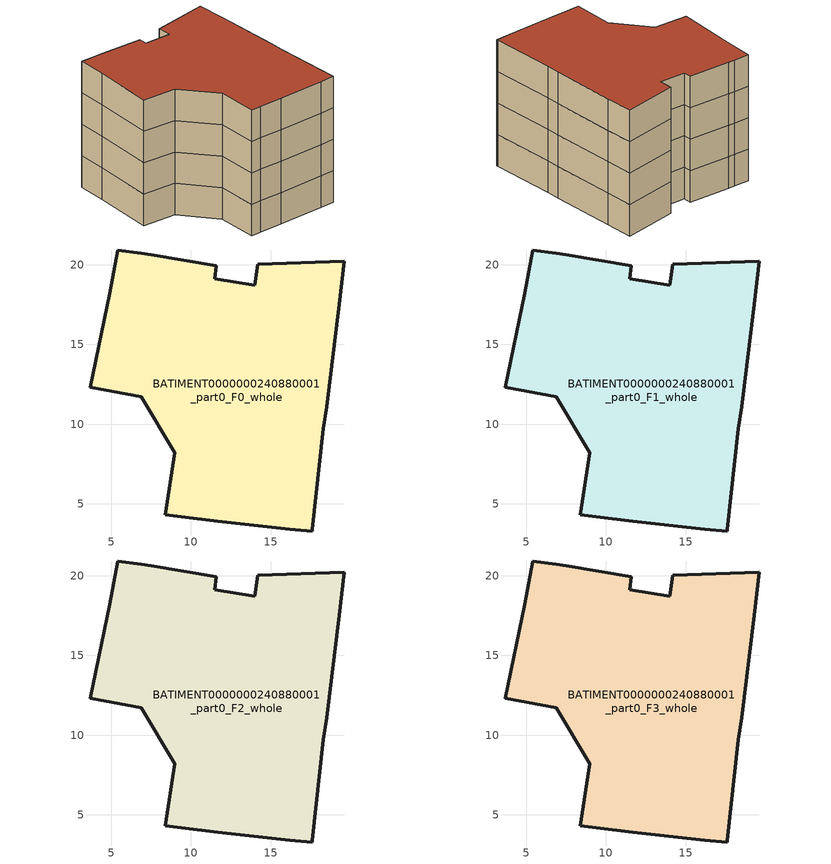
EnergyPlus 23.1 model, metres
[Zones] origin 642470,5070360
BATIMENT0000000240880001_part0_F0_whole
 floor ground (EU_floor_Construction): 19.61,20.22 19.3,17.51 18.5,11.11 18.3,9.71 17.6,3.4 17.6,3.3 16.2,3.4 11.7,3.91 9.39,4.21 8.39,4.31 8.99,8.21 6.89,11.71 3.69,12.31 4.89,18.22 5.4,20.92 6.9,20.72 7.5,20.62 11.6,19.92 11.5,19.12 14,18.72 14.2,20.02 z0
 wall outside (EU_wall_Construction): 8.39,4.31 9.39,4.21 11.7,3.91 16.2,3.4 17.6,3.3 17.6,3.4 18.3,9.71 18.5,11.11 19.3,17.51 19.61,20.22 14.2,20.02 14,18.72 11.5,19.12 11.6,19.92 7.5,20.62 6.9,20.72 5.4,20.92 4.89,18.22 3.69,12.31 6.89,11.71 8.99,8.21 8.39,4.31 z0:3
BATIMENT0000000240880001_part0_F1_whole
 floor to BATIMENT0000000240880001_part0_F0_whole (EU_floor_Construction): 19.61,20.22 19.3,17.51 18.5,11.11 18.3,9.71 17.6,3.4 17.6,3.3 16.2,3.4 11.7,3.91 9.39,4.21 8.39,4.31 8.99,8.21 6.89,11.71 3.69,12.31 4.89,18.22 5.4,20.92 6.9,20.72 7.5,20.62 11.6,19.92 11.5,19.12 14,18.72 14.2,20.02 z3
 wall outside (EU_wall_Construction): 8.39,4.31 9.39,4.21 11.7,3.91 16.2,3.4 17.6,3.3 17.6,3.4 18.3,9.71 18.5,11.11 19.3,17.51 19.61,20.22 14.2,20.02 14,18.72 11.5,19.12 11.6,19.92 7.5,20.62 6.9,20.72 5.4,20.92 4.89,18.22 3.69,12.31 6.89,11.71 8.99,8.21 8.39,4.31 z3:6
BATIMENT0000000240880001_part0_F2_whole
 floor to BATIMENT0000000240880001_part0_F1_whole (EU_floor_Construction): 19.61,20.22 19.3,17.51 18.5,11.11 18.3,9.71 17.6,3.4 17.6,3.3 16.2,3.4 11.7,3.91 9.39,4.21 8.39,4.31 8.99,8.21 6.89,11.71 3.69,12.31 4.89,18.22 5.4,20.92 6.9,20.72 7.5,20.62 11.6,19.92 11.5,19.12 14,18.72 14.2,20.02 z6
 wall outside (EU_wall_Construction): 8.39,4.31 9.39,4.21 11.7,3.91 16.2,3.4 17.6,3.3 17.6,3.4 18.3,9.71 18.5,11.11 19.3,17.51 19.61,20.22 14.2,20.02 14,18.72 11.5,19.12 11.6,19.92 7.5,20.62 6.9,20.72 5.4,20.92 4.89,18.22 3.69,12.31 6.89,11.71 8.99,8.21 8.39,4.31 z6:9
BATIMENT0000000240880001_part0_F3_whole
 floor to BATIMENT0000000240880001_part0_F2_whole (EU_floor_Construction): 19.61,20.22 19.3,17.51 18.5,11.11 18.3,9.71 17.6,3.4 17.6,3.3 16.2,3.4 11.7,3.91 9.39,4.21 8.39,4.31 8.99,8.21 6.89,11.71 3.69,12.31 4.89,18.22 5.4,20.92 6.9,20.72 7.5,20.62 11.6,19.92 11.5,19.12 14,18.72 14.2,20.02 z9
 wall outside (EU_wall_Construction): 8.39,4.31 9.39,4.21 11.7,3.91 16.2,3.4 17.6,3.3 17.6,3.4 18.3,9.71 18.5,11.11 19.3,17.51 19.61,20.22 14.2,20.02 14,18.72 11.5,19.12 11.6,19.92 7.5,20.62 6.9,20.72 5.4,20.92 4.89,18.22 3.69,12.31 6.89,11.71 8.99,8.21 8.39,4.31 z9:12
 roof outside (EU_roof_Construction): 17.6,3.3 17.6,3.4 18.3,9.71 18.5,11.11 19.3,17.51 19.61,20.22 14.2,20.02 14,18.72 11.5,19.12 11.6,19.92 7.5,20.62 6.9,20.72 5.4,20.92 4.89,18.22 3.69,12.31 6.89,11.71 8.99,8.21 8.39,4.31 9.39,4.21 11.7,3.91 16.2,3.4 z12
[Building]
EU S2 Campaign: North Axis=0; Terrain=City; Solar Distribution=FullExterior
[Site:Location]
Lyon-Bron: Latitude=45.75; Longitude=5; Time Zone=1; Elevation=198
[SizingPeriod:WeatherFileDays]
AnnualSizingPeriod: Begin Month=1; Begin Day of Month=1; End Month=12; End Day of Month=31; Day of Week for Start Day=Monday; Use Weather File Daylight Saving Period=No; Use Weather File Rain and Snow Indicators=No
[MATERIAL]
EU_InternalMass_Material: Roughness=MediumRough; Thickness=0.1; Conductivity=1; Density=1800; Specific Heat=900; Thermal Absorptance=0.9; Solar Absorptance=0.7; Visible Absorptance=0.7
[MATERIAL:NOMASS] Roughness=MediumRough; Thermal Absorptance=0.9; Solar Absorptance=0.7; Visible Absorptance=0.7
Name | Thermal Resistance
EU_wall_NoMass | 2.09208
EU_roof_NoMass | 1.38566
EU_floor_NoMass | 1.54632
[CONSTRUCTION]
EU_wall_Construction: EU_wall_NoMass
EU_roof_Construction: EU_roof_NoMass
EU_floor_Construction: EU_floor_NoMass
EU_InternalMass_Construction: EU_InternalMass_Material
[ZONE] Type=1; Multiplier=1; Ceiling Height=autocalculate; Volume=596.095; Floor Area=autocalculate; Part of Total Floor Area=Yes
BATIMENT0000000240880001_part0_F0_whole; BATIMENT0000000240880001_part0_F1_whole; BATIMENT0000000240880001_part0_F2_whole; BATIMENT0000000240880001_part0_F3_whole
[INTERNALMASS] Construction=EU_InternalMass_Construction; Surface Area=198.698
Name | Zone or ZoneList
BATIMENT0000000240880001_part0_F0_whole_EU_InternalMass | BATIMENT0000000240880001_part0_F0_whole
BATIMENT0000000240880001_part0_F1_whole_EU_InternalMass | BATIMENT0000000240880001_part0_F1_whole
BATIMENT0000000240880001_part0_F2_whole_EU_InternalMass | BATIMENT0000000240880001_part0_F2_whole
BATIMENT0000000240880001_part0_F3_whole_EU_InternalMass | BATIMENT0000000240880001_part0_F3_whole
[OTHEREQUIPMENT] Fuel Type=Electricity; Design Level Calculation Method=Watts/Area; Power per Zone Floor Area=1; Fraction Latent=0; Fraction Radiant=0; Fraction Lost=0; Carbon Dioxide Generation Rate=0; EndUse Subcategory=EU_Step8_InternalGains
Name | Zone or ZoneList or Space or SpaceList | Schedule
EU_Step8_InternalGain_BATIMENT0000000240880001_part0_F0_whole_f000 | BATIMENT0000000240880001_part0_F0_whole | EU_Step8_GainSchedule_BATIMENT0000000240880001_part0_F0_whole_f000
EU_Step8_InternalGain_BATIMENT0000000240880001_part0_F1_whole_f000 | BATIMENT0000000240880001_part0_F1_whole | EU_Step8_GainSchedule_BATIMENT0000000240880001_part0_F1_whole_f000
EU_Step8_InternalGain_BATIMENT0000000240880001_part0_F2_whole_f000 | BATIMENT0000000240880001_part0_F2_whole | EU_Step8_GainSchedule_BATIMENT0000000240880001_part0_F2_whole_f000
EU_Step8_InternalGain_BATIMENT0000000240880001_part0_F3_whole_f000 | BATIMENT0000000240880001_part0_F3_whole | EU_Step8_GainSchedule_BATIMENT0000000240880001_part0_F3_whole_f000
[ZONEVENTILATION:DESIGNFLOWRATE] Schedule=EU_AlwaysOn; Design Flow Rate Calculation Method=AirChanges/Hour; Air Changes per Hour=0.562345; Ventilation Type=Natural; Fan Pressure Rise=0; Fan Total Efficiency=1; Constant Term Coefficient=1; Temperature Term Coefficient=0; Velocity Term Coefficient=0; Velocity Squared Term Coefficient=0; Minimum Indoor Temperature=-100; Maximum Indoor Temperature=100; Delta Temperature=-100; Minimum Outdoor Temperature=-100; Maximum Outdoor Temperature=100; Maximum Wind Speed=40
Name | Zone or ZoneList or Space or SpaceList
EU_ConstantAir_BATIMENT0000000240880001_part0_F0_whole | BATIMENT0000000240880001_part0_F0_whole
EU_ConstantAir_BATIMENT0000000240880001_part0_F1_whole | BATIMENT0000000240880001_part0_F1_whole
EU_ConstantAir_BATIMENT0000000240880001_part0_F2_whole | BATIMENT0000000240880001_part0_F2_whole
EU_ConstantAir_BATIMENT0000000240880001_part0_F3_whole | BATIMENT0000000240880001_part0_F3_whole
[HVACTEMPLATE:THERMOSTAT] Constant Heating Setpoint=20; Constant Cooling Setpoint=50
EU_HeatOnly_BATIMENT0000000240880001_part0_F0_whole; EU_HeatOnly_BATIMENT0000000240880001_part0_F1_whole; EU_HeatOnly_BATIMENT0000000240880001_part0_F2_whole; EU_HeatOnly_BATIMENT0000000240880001_part0_F3_whole
[HVACTEMPLATE:ZONE:IDEALLOADSAIRSYSTEM] System Availability Schedule=EU_AlwaysOn; Maximum Heating Supply Air Temperature=50; Minimum Cooling Supply Air Temperature=13; Maximum Heating Supply Air Humidity Ratio=0.0156; Minimum Cooling Supply Air Humidity Ratio=0.0077; Heating Limit=NoLimit; Cooling Limit=NoLimit; Heating Availability Schedule=EU_AlwaysOn; Cooling Availability Schedule=EU_CoolingOff; Dehumidification Control Type=ConstantSensibleHeatRatio; Cooling Sensible Heat Ratio=0.7; Dehumidification Setpoint=60; Humidification Control Type=None; Humidification Setpoint=30; Outdoor Air Method=None; Outdoor Air Flow Rate per Person=0.00944; Outdoor Air Flow Rate per Zone Floor Area=0; Outdoor Air Flow Rate per Zone=0; Demand Controlled Ventilation Type=None; Outdoor Air Economizer Type=NoEconomizer; Heat Recovery Type=None; Sensible Heat Recovery Effectiveness=0.7; Latent Heat Recovery Effectiveness=0.65
Name | Template Thermostat
BATIMENT0000000240880001_part0_F0_whole | EU_HeatOnly_BATIMENT0000000240880001_part0_F0_whole
BATIMENT0000000240880001_part0_F1_whole | EU_HeatOnly_BATIMENT0000000240880001_part0_F1_whole
BATIMENT0000000240880001_part0_F2_whole | EU_HeatOnly_BATIMENT0000000240880001_part0_F2_whole
BATIMENT0000000240880001_part0_F3_whole | EU_HeatOnly_BATIMENT0000000240880001_part0_F3_whole
[SIZING:ZONE] Zone Cooling Design Supply Air Temperature Input Method=SupplyAirTemperature; Zone Cooling Design Supply Air Temperature=13; Zone Heating Design Supply Air Temperature Input Method=SupplyAirTemperature; Zone Heating Design Supply Air Temperature=50; Zone Cooling Design Supply Air Humidity Ratio=0.008; Zone Heating Design Supply Air Humidity Ratio=0.008; Cooling Design Air Flow Method=DesignDay; Cooling Design Air Flow Rate=0; Cooling Minimum Air Flow per Zone Floor Area=0.000762; Cooling Minimum Air Flow=0; Cooling Minimum Air Flow Fraction=0.2; Heating Design Air Flow Method=DesignDay; Heating Design Air Flow Rate=0; Heating Maximum Air Flow per Zone Floor Area=0.002032; Heating Maximum Air Flow=0.141576; Heating Maximum Air Flow Fraction=0.3; Account for Dedicated Outdoor Air System=No; Dedicated Outdoor Air System Control Strategy=NeutralSupplyAir; Dedicated Outdoor Air Low Setpoint Temperature for Design=autosize; Dedicated Outdoor Air High Setpoint Temperature for Design=autosize; Zone Load Sizing Method=Sensible Load Only No Latent Load; Zone Latent Cooling Design Supply Air Humidity Ratio Input Method=HumidityRatioDifference; Zone Cooling Design Supply Air Humidity Ratio Difference=0.005; Zone Latent Heating Design Supply Air Humidity Ratio Input Method=HumidityRatioDifference; Zone Humidification Design Supply Air Humidity Ratio Difference=0.005
BATIMENT0000000240880001_part0_F0_whole; BATIMENT0000000240880001_part0_F1_whole; BATIMENT0000000240880001_part0_F2_whole; BATIMENT0000000240880001_part0_F3_whole
[SCHEDULE:CONSTANT]
Name | Hourly Value
EU_AlwaysOn | 1
EU_CoolingOff | 0
[SCHEDULE:FILE] Column Number=1; Rows to Skip at Top=0; Number of Hours of Data=8760; Column Separator=Comma; Interpolate to Timestep=No; Minutes per Item=60; Adjust Schedule for Daylight Savings=Yes
Name | File
EU_Step8_GainSchedule_BATIMENT0000000240880001_part0_F0_whole_f000 | C:\Users\o_iseri\Desktop\OpenUBEM\openubem\outputs\eu_evidence\EU-04\s3\s3_campaign\FR-LYO-HAUTCOEURPENTES\BATIMENT0000000240880001_part0\BATIMENT0000000240880001_part0_F0_whole_f000_gain.csv
EU_Step8_GainSchedule_BATIMENT0000000240880001_part0_F1_whole_f000 | C:\Users\o_iseri\Desktop\OpenUBEM\openubem\outputs\eu_evidence\EU-04\s3\s3_campaign\FR-LYO-HAUTCOEURPENTES\BATIMENT0000000240880001_part0\BATIMENT0000000240880001_part0_F1_whole_f000_gain.csv
EU_Step8_GainSchedule_BATIMENT0000000240880001_part0_F2_whole_f000 | C:\Users\o_iseri\Desktop\OpenUBEM\openubem\outputs\eu_evidence\EU-04\s3\s3_campaign\FR-LYO-HAUTCOEURPENTES\BATIMENT0000000240880001_part0\BATIMENT0000000240880001_part0_F2_whole_f000_gain.csv
EU_Step8_GainSchedule_BATIMENT0000000240880001_part0_F3_whole_f000 | C:\Users\o_iseri\Desktop\OpenUBEM\openubem\outputs\eu_evidence\EU-04\s3\s3_campaign\FR-LYO-HAUTCOEURPENTES\BATIMENT0000000240880001_part0\BATIMENT0000000240880001_part0_F3_whole_f000_gain.csv
